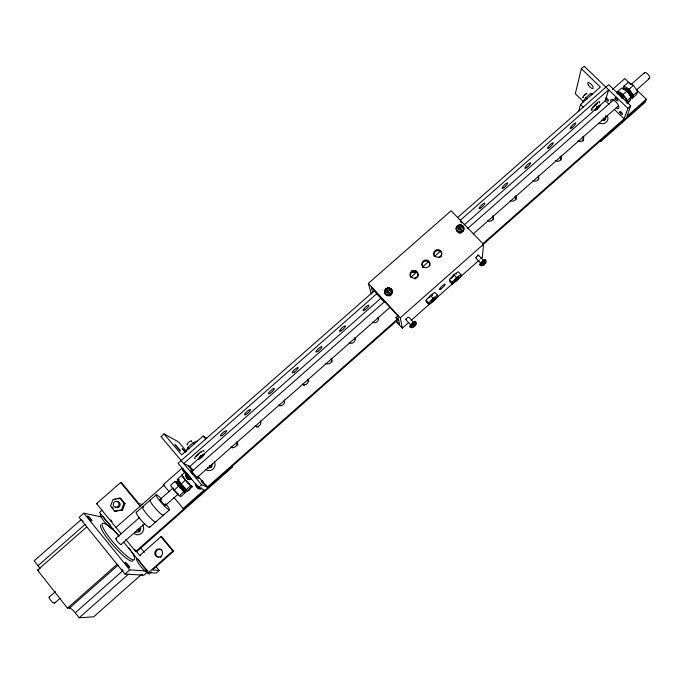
<?xml version="1.0" encoding="UTF-8"?>
<svg xmlns="http://www.w3.org/2000/svg" width="684" height="684" viewBox="0 0 684 684"><rect width="100%" height="100%" fill="white"/><g stroke="black" fill="none" stroke-linecap="round" stroke-linejoin="round"><path stroke-width="1.03" d="M185.167 490.761L186.475 489.906C183.868 493.472 172.565 479.852 178.798 482.006C174.087 478.817 184.988 490.531 186.475 489.906M460.922 274.515L460.888 276.276L456.51 281.013L452.133 284.031L449.482 281.235L449.456 279.499L453.86 274.72L458.254 271.719L460.922 274.515L456.527 277.533L452.115 282.304L452.133 284.031M630.032 97.932L632.136 96.572C631.631 92.631 627.484 87.928 623.295 88.433M617.464 93.306A3.762 1.411 48.6 0 1 619.695 94.041L620.405 94.648A3.762 1.411 48.6 0 1 622.56 98.735L622.791 96.068A2.061 0.778 48.6 0 0 621.594 94.093L621.209 93.759A2.061 0.778 48.6 0 0 619.978 93.357M178.669 481.981L182.79 486.692L181.593 488.359M371.318 294L368.36 283.39L451.107 210.749L483.485 244.273L482.408 257.321L480.818 258.723M385.785 289.007L391.145 294.761M415.41 321.736L415.479 321.429A3.942 0.727 -42.8 0 0 412.794 322.831A3.942 0.727 -42.8 0 0 409.673 326.311L409.613 326.619A3.942 0.727 -42.8 0 0 410.075 326.696M412.965 327.533L416.086 324.772M623.603 120.333L627.886 108.354L584.187 66.22L581.357 68.691L575.304 93.734L583.572 101.788M578.621 111.646L580.459 104.507L600.355 87.03L581.357 68.691M596.747 109.474L597.089 108.311L594.926 110.218M597.534 106.798L597.192 107.961L595.029 109.867M597.406 108.901L597.748 107.739L599.902 105.84M596.499 106.071L597.85 107.388L598.192 106.217M485.794 260.698L485.914 260.347A3.822 0.693 -43.6 0 0 483.562 261.502A3.822 0.693 -43.6 0 0 480.416 264.973L480.305 265.324A3.822 0.693 -43.6 0 0 481.066 265.307M599.706 105.618L605.323 100.668L608.649 89.809L460.323 220.274M601.347 139.998L600.894 141.4L645.174 102.258L646.354 99.223L636.351 89.647M623.192 88.45L623.979 86.09L628.186 82.388L633.461 85.32L637.633 91.434L636.496 94.554L632.307 98.248L630.562 97.256M619.413 92.648L617.669 91.656L621.876 87.945L627.134 90.904L631.315 97.008L630.212 100.095L626.724 103.173M632.307 98.248L633.427 95.153L637.633 91.434M482.904 265.589L485.982 262.861M457.656 217.503L608.751 84.679L630.734 105.84L626.912 116.408L646.354 99.223M440.975 256.38A3.856 3.702 -5.3 0 0 439.205 257.278L439.137 257.458A3.967 3.813 -5.3 0 1 440.958 256.543M114.809 511.247L121.513 509.836L123.941 503.227L119.683 498.046L112.997 499.457L110.56 506.049L114.809 511.247L122.581 510.102L125.001 503.509L120.76 498.345L119.683 498.046M457.322 226.062L458.442 225.352A3.471 3.317 -3.9 0 1 462.606 226.028L463.119 226.737A3.471 3.317 -3.9 0 1 462.974 230.055L461.649 231.218A3.471 3.317 -3.9 0 1 457.476 230.542L456.955 229.833A3.471 3.317 -3.9 0 1 457.117 226.515L457.69 225.848L458.596 226.489L462.743 231.688M186.535 450.346L187.869 447.327L193.153 442.685L197.052 441.112M185.911 473.508L186.612 472.704M411.11 325.165L413.538 322.797M177.481 481.228L176.515 482.545M623.218 89.45L623.979 88.193M176.617 482.801L177.447 481.468L178.763 482.186M176.994 483.34L177.84 482.049L179.071 482.63M582.554 102.403L585.615 97.932L590.523 93.623L592.327 93.819M630.588 97.812L632.136 96.572M177.609 484.118L178.498 482.878L179.567 483.263M408.365 317.735C409.63 315.307 404.022 320.557 406.612 319.36M625.757 89.108L624.894 88.279L624.056 89.536L625.065 89.912L625.971 88.689L630.648 93.298M478.107 256.047C479.74 253.405 473.978 258.603 476.355 257.671M618.233 93.272L618.439 92.998A3.352 1.265 48.6 0 1 620.431 93.648L621.055 94.195A3.352 1.265 48.6 0 1 623.013 97.402L622.773 98.103M622.773 96.333L622.645 96.495A2.061 0.778 48.6 0 1 622.141 96.504M180.824 486.854L180.49 487.282L181.91 485.82M625.065 89.912L626.168 90.562L627.151 89.373L627.476 89.946M210.39 465.445L211.672 466.958L210.971 467.574L209.295 465.855M426.055 300.19L430.407 295.454L434.896 292.376L437.555 295.197L437.649 296.847L433.314 301.541L428.851 304.628L426.217 301.815L426.055 300.19L428.706 303.021L428.851 304.628M428.706 303.021L433.075 298.284L437.555 295.197M626.168 90.562L627.296 91.434L628.348 90.305A3.839 1.471 48.6 0 1 630.785 93.665M632.161 95.854L630.904 96.7L628.374 92.468L629.263 91.494M395.899 321.224L402.337 328.175L408.673 322.557M411.058 320.454L431.664 302.217M436.426 298.01L479.236 260.125M101.882 517.061L83.833 513.197L79.087 517.343L124.967 574.09L129.746 569.857L146.359 571.02M86.8 526.885L37.509 570.148L67.485 608.144L69.529 608.067A6.259 1.556 48.9 0 1 75.257 612.779L79.207 617.78L128.353 574.278M140.861 574.987L93.674 616.814L79.207 617.78M147.684 571.833L143.931 575.159L124.967 574.09M123.659 542.113L148.471 572.594L172.727 551.082L173.642 551.21L152.489 569.969L159.158 570.473L155.79 566.343M159.158 570.473L156.2 573.098L148.471 572.594M54.592 603.134L60.038 598.338M121.094 544.49L144.683 523.688M164.998 505.767L177.814 494.464M197.035 477.517L390.025 307.304M473.311 233.86L618.25 106.029M636.676 89.784L649.484 78.48M179.242 495.814L183.825 491.77L185.586 492.429L181.029 496.447L179.242 495.814L173.958 490.257L170.513 485.384L175.087 481.348L176.899 482.075M186.116 489.753L190.691 485.717L192.401 486.409L187.861 490.419L186.116 489.753L180.85 484.186L177.378 479.339L181.944 475.312L185.441 480.142L190.691 485.717M631.315 97.008L627.1 100.728L622.902 94.631L621.158 93.64M149.642 527.33L169.495 509.811M374.31 290.777L178.114 463.265L198.514 487.478L201.592 484.759L208.098 487.53M627.886 108.354L630.734 105.84M396.814 320.89L396.07 317.419L398.413 315.341M67.485 608.144L117.075 564.334M69.529 608.067L118.058 565.189M173.89 497.388L183.175 508.511L204.294 489.855L198.514 487.478M396.917 319.642L207.303 487.188L197.881 476.038M482.519 244L624.124 118.871L614.343 109.406M125.813 539.514L135.637 551.561L397.036 320.557M482.699 244.855L645.764 100.745M402.337 328.175L400.285 317.803L483.485 244.273M134.688 549.269L139.75 555.476L160.92 536.752L161.869 536.931L173.642 551.21M75.257 612.779L122.778 570.755M376.944 293.616L183.714 463.572L189.801 466.471L193.17 470.455M169.247 491.822L163.279 484.674L181.978 468.224M612.402 89.51L624.8 78.592L630.964 84.491M115.989 527.458L164.006 485.204M136.278 512.376L156.166 494.865M386.699 292.547L389.897 289.734L390.213 290.178A2.146 2.078 -13.2 0 1 390.094 292.256L389.264 292.991A2.146 2.078 -13.2 0 1 386.699 292.547L386.392 292.102A2.146 2.078 -13.2 0 1 386.511 290.025L387.341 289.298A2.146 2.078 -13.2 0 1 389.897 289.734M458.468 229.379L461.623 226.601L461.939 227.037A2.138 2.043 -3.9 0 1 461.845 229.072L461.033 229.798A2.138 2.043 -3.9 0 1 458.468 229.379L458.152 228.943A2.138 2.043 -3.9 0 1 458.246 226.9L459.058 226.182A2.138 2.043 -3.9 0 1 461.623 226.601M189.801 466.471L198.625 458.707M203.439 454.467L381.518 297.694M464.137 224.959L594.088 110.56M198.386 459.058L200.711 457.006L200.079 456.673M203.746 454.338L201.421 456.39L200.788 456.048M597.85 107.388L600.013 105.481M198.574 459.161L200.908 457.109L201.532 457.451L200.275 455.971M203.935 454.441L201.609 456.493L202.233 456.826M181.876 474.901L185.672 471.558M411.075 277.029L416.693 272.087M422.302 267.145L428.714 261.502M434.323 256.56L439.932 251.618M49.171 597.132L55.395 591.651M115.724 538.496L139.331 517.702M159.671 499.79L172.488 488.496M191.725 471.55L384.87 301.396M467.42 228.678L614.078 99.471M630.904 84.645L644.533 72.641M173.958 490.257L178.55 486.204L175.087 481.348M180.85 484.186L185.441 480.142M616.438 92.52A7.686 2.89 48.6 0 1 622.91 94.631L627.134 90.904M623.979 86.09L629.246 89.04L633.461 85.32M121.23 533.888L96.555 503.621L120.632 482.528L121.692 482.878L138.715 503.509L142.665 504.621M81.302 519.515L34.2 560.794L38.056 565.677A6.19 1.522 48.2 0 1 40.074 568.96M38.056 565.677L85.192 524.32M101.916 510.358L99.513 512.461L118.965 536.35M206.696 438.273L203.122 436.05L181.713 454.869L164.057 433.972L160.996 436.648L201.592 484.759M178.78 481.989L177.857 480.878L179.054 479.852M623.158 88.698L624.244 87.783M631.315 93.785L630.101 94.734L628.143 92.554M483.203 261.04L481.168 263.511M183.586 490.086L184.834 489.205L182.79 486.692M191.785 478.518L189.827 479.689L188.211 479.356L185.672 476.252M139.502 531.716L137.099 529.305L138.997 531.622L139.895 531.451M184.355 490.608L185.629 489.753L184.381 488.068M416.659 277.567L415.675 278.02M184.894 490.838L186.193 489.992L185.415 488.667M180.02 486.025L179.413 486.162L181.038 484.922M631.246 97.137L631.828 97.017M114.091 499.756L115.998 499.354M117.904 498.952L120.76 498.345M185.697 474.636C184.74 474.764 189.844 480.51 189.707 479.142M184.911 472.49L182.842 470.122L185.167 472.96M37.509 570.148L38.962 570.225M439.214 257.278L440.214 256.808A3.429 3.3 -5.3 0 1 441.052 256.509M139.75 555.476L140.759 555.596M135.637 551.561L136.672 551.697L232.748 466.779L232.038 466.377M179.293 485.212L178.43 485.076L179.379 483.904L180.243 484.041M96.555 503.621L97.701 503.911M121.513 509.836L122.581 510.102M123.941 503.227L125.001 503.509M183.175 508.511L184.047 508.785M163.279 484.674L164.211 485.024M177.378 479.339L179.174 480.074M195.855 483.913L196.017 485.914L198.044 487.752M630.032 92.391L630.503 92.596L628.861 93.392M186.39 477.543L188.28 479.347L185.501 476.141L185.424 474.457M183.782 471.49L185.039 472.302M483.699 264.434L484.392 264.785L484.494 263.665L482.528 261.083M211.672 466.958L209.997 465.24M164.057 433.972L178.456 441.838L186.544 451.389M201.763 487.957L200.215 489.086L198.617 488.752L196.83 486.982M186.228 473.67C185.526 474.174 189.801 479.014 190.947 479.108M413.974 326.183L414.589 326.61L412.409 323.156M200.506 488.171L201.352 488.709L201.079 488.111M183.09 470.233L183.637 470.729M629.434 94.238L630.639 95.794L631.879 94.905L631.076 94.144L631.289 94.871M196.641 486.17C194.094 483.639 200.07 490.727 198.326 488.111M190.922 478.142L186.518 472.909M627.296 91.434L628.374 92.468M605.323 100.668L609.085 104.31M590.523 93.623L591.874 94.931M585.615 97.932L586.966 99.24M603.792 117.922L605.169 119.264L604.938 119.999L603.562 118.657M603.143 118.494L604.519 119.837M580.459 104.507L583.187 107.157M460.332 221.513L461.786 223.018M478.039 254.722L483.853 260.766M475.953 258.219L481.032 263.511M453.86 274.72L456.527 277.533M449.456 279.499L452.115 282.304M178.55 486.204L183.825 491.77M430.407 295.454L433.075 298.284M408.981 317.316L414.008 322.728M405.338 319.137L411.084 325.319M368.36 283.39L400.285 317.803M374.165 291.042L384.707 302.413L384.485 301.473M396.07 317.419L398.695 320.249M396.711 321.446L399.576 324.541L397.789 315.82L371.275 287.229L372.84 292.966M185.432 472.02L182.722 468.472L182.919 470.122M186.587 477.116L187.322 477.945M185.193 452.483L182.141 448.533L185.561 451.868M203.122 436.05L205.67 439.034M193.153 442.685L194.41 444.164M209.689 466.06L210.971 467.574M187.869 447.327L189.126 448.815M201.908 480.211L203.285 481.835M205.345 484.281L206.722 485.905M120.632 482.528L140.152 506.194M160.92 536.752L172.727 551.082M138.313 528.783L139.579 530.322M138.433 529.45L139.707 530.998M112.193 506.981L113.253 508.272M140.28 547.371L144.333 552.321M110.731 519.891L112.031 521.49M83.833 513.197L129.746 569.857M463.299 226.584L463.598 227.088A4.019 3.839 -3.9 0 1 457.066 231.483L456.467 230.67A4.019 3.839 -3.9 0 1 462.991 226.267M391.701 289.623L391.898 289.879A3.916 3.788 -13.2 0 1 385.494 294.206L384.921 293.393A3.916 3.788 -13.2 0 1 391.325 289.067L392.06 290.076A4.027 3.899 -13.2 0 1 385.46 294.522L384.87 293.692A4.027 3.899 -13.2 0 1 389.726 288.161M463.393 226.823L462.914 226.053A3.899 3.719 -3.9 0 0 456.579 230.32L457.16 231.115A3.899 3.719 -3.9 0 0 463.495 226.84M183.269 489.197L185.586 492.429M629.246 89.04L633.427 95.153M629.836 95.033L630.041 95.717M200.267 488.88L195.744 483.93M183.637 487.461L183.851 488.393L182.645 489.316L182.44 488.385M628.391 90.656L628.348 90.305A3.839 1.471 48.6 0 0 625.672 89.262M192.401 486.409A8.003 0.846 48.6 0 1 186.809 481.724A8.003 0.846 48.6 0 1 182.158 474.893M185.142 487.889A4.001 0.445 48.6 0 1 183.124 486.085A4.001 0.445 48.6 0 1 180.602 483.084M180.217 482.519A4.001 0.445 48.6 0 1 179.969 481.904M629.947 100.223A5.797 5.335 4.5 0 1 628.408 102.583M579.681 109.688A2.898 0.598 -45.6 0 1 579.69 109.03M584.572 95.29A3.736 1.325 49 0 1 585.119 94.871M485.486 262.605A3.403 0.616 -43.6 0 0 486.17 261.63L486.273 261.314A3.403 0.616 -43.6 0 0 484.503 262.083L483.203 263.229A3.403 0.616 -43.6 0 0 481.382 265.435L481.279 265.743A3.403 0.616 -43.6 0 0 481.955 265.734M483.058 264.973A3.403 0.616 -43.6 0 1 482.459 265.418M480.339 264.691A3.942 0.718 -43.6 0 1 479.544 264.699L479.664 264.349A3.942 0.718 -43.6 0 1 482.904 260.758A3.942 0.718 -43.6 0 1 485.332 259.578M415.727 322.968A3.83 0.701 -42.8 0 0 415.983 322.515L416.052 322.215A3.83 0.701 -42.8 0 0 413.452 323.575A3.83 0.701 -42.8 0 0 410.426 326.952L410.357 327.251A3.83 0.701 -42.8 0 0 410.81 327.328M415.735 324.378A3.411 0.624 -42.8 0 0 416.342 323.472L416.394 323.199A3.411 0.624 -42.8 0 0 414.41 324.148L413.102 325.31A3.411 0.624 -42.8 0 0 411.392 327.422L411.332 327.687A3.411 0.624 -42.8 0 0 412.7 327.2M415.222 324.96A3.411 0.624 -42.8 0 1 414.624 325.575M390.667 288.588A4.027 3.899 -13.2 0 1 391.462 289.238M441.59 255.645A3.984 3.822 -6 0 1 441.146 256.551M434.254 256.286A3.984 3.822 -6 0 1 433.904 255.346M433.818 254.354A3.984 3.822 -6 0 1 437.991 250.686A3.984 3.822 -6 0 1 441.779 254.662M429.971 265.059A3.984 3.839 -7.4 0 1 429.783 266.05M423.037 267.504A3.984 3.839 -7.4 0 1 422.447 266.683M422.105 265.743A3.984 3.839 -7.4 0 1 425.157 261.16A3.984 3.839 -7.4 0 1 429.885 264.058M410.622 277.106A3.984 3.848 -9 0 1 413.854 271.488A3.984 3.848 -9 0 1 417.958 276.473M390.795 294.419A2.001 1.941 -13.1 0 1 387.401 295.146M461.991 231.295A1.992 1.907 -3.8 0 1 458.049 231.645M451.406 278.294A3.942 0.744 -43.4 0 1 454.689 274.925M455.989 274.036A3.942 0.744 -43.4 0 1 456.45 273.839M432.014 295.078A3.942 0.752 -43.1 0 1 432.63 294.693M211.159 466.958A3.001 2.89 -55.6 0 1 210.518 467.394M214.596 462.059A6.011 5.788 -55.6 0 1 205.91 469.72M212.185 463.709A3.617 3.488 -55.5 0 1 211.595 466.402L210.193 467.634A3.617 3.488 -55.5 0 1 207.491 467.847M187.655 444.677A3.018 0.693 -40.2 0 1 187.467 443.625A3.018 0.693 -40.2 0 1 190.614 441.026A3.018 0.693 -40.2 0 1 191.349 441.633M195.273 458.622A6.062 1.317 -40.3 0 1 198.685 453.406A6.062 1.317 -40.3 0 1 203.866 451.483M197.659 455.305A3.027 0.658 -40.3 0 1 198.146 454.792M190.75 487.795A6.045 5.788 -58.2 0 1 184.706 491.899M142.443 524.79A6.096 5.78 -61.9 0 1 134.474 533.828M140.382 527.013A3.668 3.48 -61.8 0 1 140.023 530.639L138.604 531.887A3.668 3.48 -61.8 0 1 135.099 531.673M182.748 489.257A4.001 0.453 48.6 0 1 180.833 488.102A4.001 0.453 48.6 0 1 177.686 483.913M177.831 483.904A4.001 0.453 48.6 0 1 178.156 484.101M179.199 485.024A4.001 0.453 48.6 0 1 179.866 485.7M178.293 493.925A4.001 0.47 48.6 0 1 176.25 492.138A4.001 0.47 48.6 0 1 173.736 489.128M173.36 488.564A4.001 0.47 48.6 0 1 173.12 487.94M622.91 94.631A7.686 2.89 48.6 0 1 627.288 102.968M113.356 529.057A9.773 1.736 48.4 0 1 104.874 522.191A9.773 1.736 48.4 0 1 100.839 514.411M110.654 525.312A9.773 1.719 48.4 0 1 102.916 516.258M149.847 573.867A9.884 1.778 48.9 0 1 141.597 567.327A9.884 1.778 48.9 0 1 137.151 559.016M151.326 571.824A9.875 1.761 48.9 0 1 150.087 572.457M147.385 570.413A9.875 1.761 48.9 0 1 145.709 568.806M145.128 568.216A9.875 1.761 48.9 0 1 138.655 559.7M607.204 115.758A5.797 5.369 3.9 0 1 606.152 122.222A5.797 5.369 3.9 0 1 599.133 122.881M605.52 115.699A3.497 3.232 3.9 0 1 605.451 118.939L604.152 120.085A3.497 3.232 3.9 0 1 601.492 120.333M604.613 119.717A2.898 2.685 3.9 0 1 604.143 120.264M197.753 476.91A5.994 0.581 48.6 0 1 197.419 477.783A5.994 0.581 48.6 0 1 191.785 471.438A5.994 0.581 48.6 0 1 192.144 470.609M189.237 484.144A7.002 0.735 48.6 0 1 186.852 481.621M184.56 478.894A7.002 0.735 48.6 0 1 182.979 476.705M191.836 486.093A7.002 0.735 48.6 0 1 191.597 486.119M610.957 101.66A5.763 2.129 48.6 0 1 613.462 99.958A5.763 2.129 48.6 0 1 618.755 106.165A5.763 2.129 48.6 0 1 616.224 107.85M617.079 93.725A3.882 1.454 48.6 0 1 618.986 94.597L619.713 95.23A3.882 1.454 48.6 0 1 621.824 98.308M623.979 96.299A6.72 2.531 48.6 0 1 625.877 99.06M116.802 501.714A3.035 2.873 -59 0 1 120.085 505.202A3.035 2.873 -59 0 1 115.536 507.143M644.225 73.479A3.83 1.548 48.6 0 1 646.406 73A3.83 1.548 48.6 0 1 649.586 76.762A3.83 1.548 48.6 0 1 648.509 78.532M161.236 556.81A4.07 3.865 -65.1 0 1 160.261 557.152M158.252 557.024A4.07 3.865 -65.1 0 1 156.183 551.441A4.07 3.865 -65.1 0 1 161.903 549.842M121.111 544.216A4.027 0.727 48.6 0 1 119.17 543.335A4.027 0.727 48.6 0 1 115.972 539.402A4.027 0.727 48.6 0 1 116.819 538.941M54.549 602.313A4.053 1.035 48.6 0 1 51.599 601.347A4.053 1.035 48.6 0 1 49.436 597.021M122.949 570.456A3.317 0.641 48.9 0 1 121.795 569.173M131.379 551.381A24.154 4.386 48.6 0 1 124.992 554.493A24.154 4.386 48.6 0 1 102.361 525.979A24.154 4.386 48.6 0 1 118.794 535.521M129.096 547.995A24.154 4.386 48.6 0 1 130.866 550.569M83.089 521.165A3.283 0.633 48.3 0 1 82.832 520.686M132.961 560.794A24.162 4.429 48.6 0 1 114.262 546.713A24.162 4.429 48.6 0 1 100.753 524.867M260.544 420.874A3.959 3.848 -48 0 1 254.807 425.935M258.355 427.004A3.95 3.839 -48 0 1 256.346 426.901M196.291 456.681A4.036 0.881 -40.3 0 1 199.318 453.475M200.891 452.389A4.036 0.881 -40.3 0 1 201.541 452.064M331.184 358.348A3.899 3.805 -29.1 0 1 332.065 360.109M332.133 361.109A3.899 3.805 -29.1 0 1 331.928 362.092M331.347 358.433A3.916 3.822 -29.1 0 1 325.687 363.426M236.732 441.864A3.984 3.856 -52.3 0 1 230.97 446.951M237.433 442.351A3.967 3.839 -52.3 0 1 237.741 443.317M237.784 444.335A3.967 3.839 -52.3 0 1 237.57 445.344M232.586 447.858A3.967 3.839 -52.3 0 1 231.688 447.421M284.253 399.969A3.942 3.839 -42.6 0 1 278.533 405.005M307.851 379.15A3.924 3.83 -36.1 0 1 302.157 384.169M308.313 379.834A3.916 3.822 -36.1 0 1 308.698 381.783M304.542 385.443A3.916 3.822 -36.1 0 1 303.551 385.263M279.995 406.039A3.933 3.83 -42.6 0 1 279.098 405.603M354.748 337.793A3.907 3.805 -22.3 0 1 349.105 342.769M378.047 317.248A3.899 3.788 -16.4 0 1 372.429 322.207M355.064 338.597A3.89 3.796 -22.3 0 1 355.389 339.538M378.286 318.12A3.882 3.779 -16.4 0 1 378.62 319.043M538.094 177.173A3.856 3.634 1.5 0 1 538.394 179.943M538.359 175.873A3.873 3.642 1.5 0 1 532.904 180.679M493.044 215.836A3.873 3.685 -1.1 0 1 487.547 220.684M515.745 195.812A3.873 3.668 0.4 0 1 510.273 200.643M492.343 216.23A3.865 3.676 -1 0 1 493.198 219.812M514.975 196.274A3.865 3.659 0.4 0 1 515.839 199.839M592.908 107.944A3.984 0.795 -45.6 0 1 597.303 103.387M559.948 156.61A3.856 3.617 2.5 0 1 560.846 160.124M582.298 136.903A3.856 3.591 3.3 0 1 582.802 141.255M560.871 156.02A3.873 3.625 2.5 0 1 555.442 160.808M583.29 136.253A3.865 3.6 3.2 0 1 577.886 141.015M416.445 271.693A3.848 3.702 -9 0 1 411.845 270.924M416.223 271.078A3.429 3.3 -9 0 1 413.606 271.3M416.53 272.052A3.959 3.822 -9 0 1 411.794 271.257M415.017 278.764A3.856 3.728 -8.3 0 1 417.445 277.131M414.949 278.961A3.976 3.839 -8.3 0 1 416.471 277.61M149.625 526.697A10.038 1.548 48.6 0 1 142.11 521.251A10.038 1.548 48.6 0 1 136.732 512.282M155.721 521.311A10.038 1.479 48.6 0 1 147.428 514.821A10.038 1.479 48.6 0 1 143.717 507.34M163.339 514.59A10.029 1.394 48.6 0 1 155.995 509.016A10.029 1.394 48.6 0 1 150.48 500.184M165.716 503.715A10.021 1.325 48.6 0 1 167.64 508.981A10.021 1.325 48.6 0 1 156.884 496.781A10.021 1.325 48.6 0 1 161.766 499.234M165.272 504.672A4.01 0.53 48.6 0 1 164.143 504.467A4.01 0.53 48.6 0 1 160.612 500.372A4.01 0.53 48.6 0 1 161.142 499.884M583.443 97.427A2.975 0.633 -45.8 0 1 582.982 96.683A2.975 0.633 -45.8 0 1 585.769 93.776A2.975 0.633 -45.8 0 1 586.71 94.024M592.84 109.756A5.968 1.197 -45.6 0 1 591.968 108.337A5.968 1.197 -45.6 0 1 597.577 102.523A5.968 1.197 -45.6 0 1 599.398 102.959M593.849 106.986A2.984 0.598 -45.6 0 1 595.285 105.327M596.371 104.361A2.984 0.598 -45.6 0 1 596.85 104.028M142.7 574.945A5.934 1.094 49 0 1 141.913 574.893M452.765 276.798A2.958 0.556 -43.4 0 1 453.86 275.729M428.953 297.976A2.958 0.564 -43.1 0 1 429.92 296.924M432.416 295.069A2.958 0.564 -43.1 0 1 432.647 295.052M594.935 110.081L594.926 110.355A3.591 0.71 -45.6 0 0 596.431 109.739L597.739 108.585A3.591 0.71 -45.6 0 0 599.808 106.054L600.022 105.345A3.591 0.71 -45.6 0 0 598.517 105.952L597.2 107.106A3.591 0.71 -45.6 0 0 595.123 109.654L594.935 110.081M391.265 293.205L389.923 294.385A3.488 3.377 -13.2 0 1 385.759 293.675L385.246 292.957A3.488 3.377 -13.2 0 1 385.451 289.58L386.793 288.392A3.488 3.377 -13.2 0 1 390.949 289.101L391.462 289.828A3.488 3.377 -13.2 0 1 391.265 293.205M200.421 456.348L199.737 456.989A3.642 0.787 -40.3 0 0 198.334 458.964L198.719 459.169A3.642 0.787 -40.3 0 0 201.173 457.75L202.575 456.51A3.642 0.787 -40.3 0 0 203.986 454.535L203.601 454.33A3.642 0.787 -40.3 0 0 201.147 455.741L200.421 456.348M203.883 483.981L201.241 481.006L203.883 483.981M193.555 474.525L190.879 471.515L193.555 474.525M190.845 468.531L188.211 465.565L190.845 468.531M180.379 450.747L175.104 444.805L180.379 450.747M588.283 84.799A3.822 1.394 49.2 0 0 592.96 88.441A3.822 1.394 49.2 0 0 590.207 83.337A3.822 1.394 49.2 0 0 588.283 84.799M435.588 256.662A3.993 3.839 -6 0 0 441.736 253.567A3.993 3.839 -6 0 0 435.913 250.019A3.993 3.839 -6 0 0 435.588 256.662M423.738 267.102A4.001 3.848 -7.4 0 0 429.894 263.998A4.001 3.848 -7.4 0 0 424.08 260.433A4.001 3.848 -7.4 0 0 423.738 267.102M411.862 277.559A4.001 3.856 -9 0 0 418.027 274.455A4.001 3.856 -9 0 0 412.221 270.873A4.001 3.856 -9 0 0 411.862 277.559M440.855 289.007A3.942 0.744 -43.3 0 0 445.199 284.296A3.942 0.744 -43.3 0 0 440.804 287.297A3.942 0.744 -43.3 0 0 440.855 289.007M615.215 98.906A1.941 0.718 48.6 0 0 617.618 100.77A1.941 0.718 48.6 0 0 616.258 98.197A1.941 0.718 48.6 0 0 615.215 98.906M619.978 112.578A1.915 0.701 48.3 0 0 622.363 114.433A1.915 0.701 48.3 0 0 621.021 111.919A1.915 0.701 48.3 0 0 619.978 112.578M605.981 99.043A1.907 0.701 48.7 0 0 608.341 100.881A1.907 0.701 48.7 0 0 606.982 98.351A1.907 0.701 48.7 0 0 605.981 99.043M117.34 507.024A3.044 2.881 -59 0 0 117.87 501.834A3.044 2.881 -59 0 0 113.245 504.176A3.044 2.881 -59 0 0 117.34 507.024M160.287 556.691A4.078 3.882 -65 0 0 160.954 549.697A4.078 3.882 -65 0 0 154.781 552.834A4.078 3.882 -65 0 0 160.287 556.691M125.659 563.71A3.317 0.624 48.9 0 0 129.498 567.566A3.317 0.624 48.9 0 0 127.173 563.821A3.317 0.624 48.9 0 0 125.659 563.71M87.826 517.027A3.283 0.616 48.3 0 0 91.682 520.917A3.283 0.616 48.3 0 0 89.501 517.361A3.283 0.616 48.3 0 0 87.826 517.027M245.821 414.504A3.993 0.881 -41 0 0 250.541 409.836A3.993 0.881 -41 0 0 246.06 412.341A3.993 0.881 -41 0 0 245.821 414.504M221.847 435.605A4.019 0.881 -40.6 0 0 226.549 430.946A4.019 0.881 -40.6 0 0 221.958 433.545A4.019 0.881 -40.6 0 0 221.847 435.605M269.684 393.497A3.976 0.872 -41.3 0 0 274.421 388.82A3.976 0.872 -41.3 0 0 270.052 391.222A3.976 0.872 -41.3 0 0 269.684 393.497M294.146 372.156A3.959 0.872 -41.6 0 0 298.164 367.616A3.959 0.872 -41.6 0 0 293.274 370.908A3.959 0.872 -41.6 0 0 294.146 372.156M364.777 309.997A3.924 0.864 -42.7 0 0 368.941 305.338A3.924 0.864 -42.7 0 0 364.298 308.407A3.924 0.864 -42.7 0 0 364.777 309.997M317.795 351.345A3.942 0.872 -42 0 0 321.856 346.762A3.942 0.872 -42 0 0 317.051 349.986A3.942 0.872 -42 0 0 317.795 351.345M341.333 330.628A3.933 0.864 -42.3 0 0 345.446 326.003A3.933 0.864 -42.3 0 0 340.735 329.149A3.933 0.864 -42.3 0 0 341.333 330.628M480.476 208.167A3.924 0.838 -44.3 0 0 484.862 203.319A3.924 0.838 -44.3 0 0 480.638 206.038A3.924 0.838 -44.3 0 0 480.476 208.167M503.988 187.587A3.933 0.829 -44.6 0 0 507.69 182.936A3.933 0.829 -44.6 0 0 502.988 186.552A3.933 0.829 -44.6 0 0 503.988 187.587M571.901 127.805A3.967 0.804 -45.4 0 0 575.817 122.983A3.967 0.804 -45.4 0 0 571.277 126.463A3.967 0.804 -45.4 0 0 571.901 127.805M549.363 147.65A3.95 0.812 -45.1 0 0 553.211 142.879A3.95 0.812 -45.1 0 0 548.611 146.41A3.95 0.812 -45.1 0 0 549.363 147.65M526.723 167.571A3.942 0.821 -44.8 0 0 530.502 162.86A3.942 0.821 -44.8 0 0 525.851 166.443A3.942 0.821 -44.8 0 0 526.723 167.571M455.416 280.902A2.958 0.547 -43.4 0 0 458.699 277.353A2.958 0.547 -43.4 0 0 455.433 279.594A2.958 0.547 -43.4 0 0 455.416 280.902M432.134 301.499A2.958 0.556 -43.1 0 0 435.383 297.985A2.958 0.556 -43.1 0 0 432.057 300.276A2.958 0.556 -43.1 0 0 432.134 301.499"/></g></svg>
